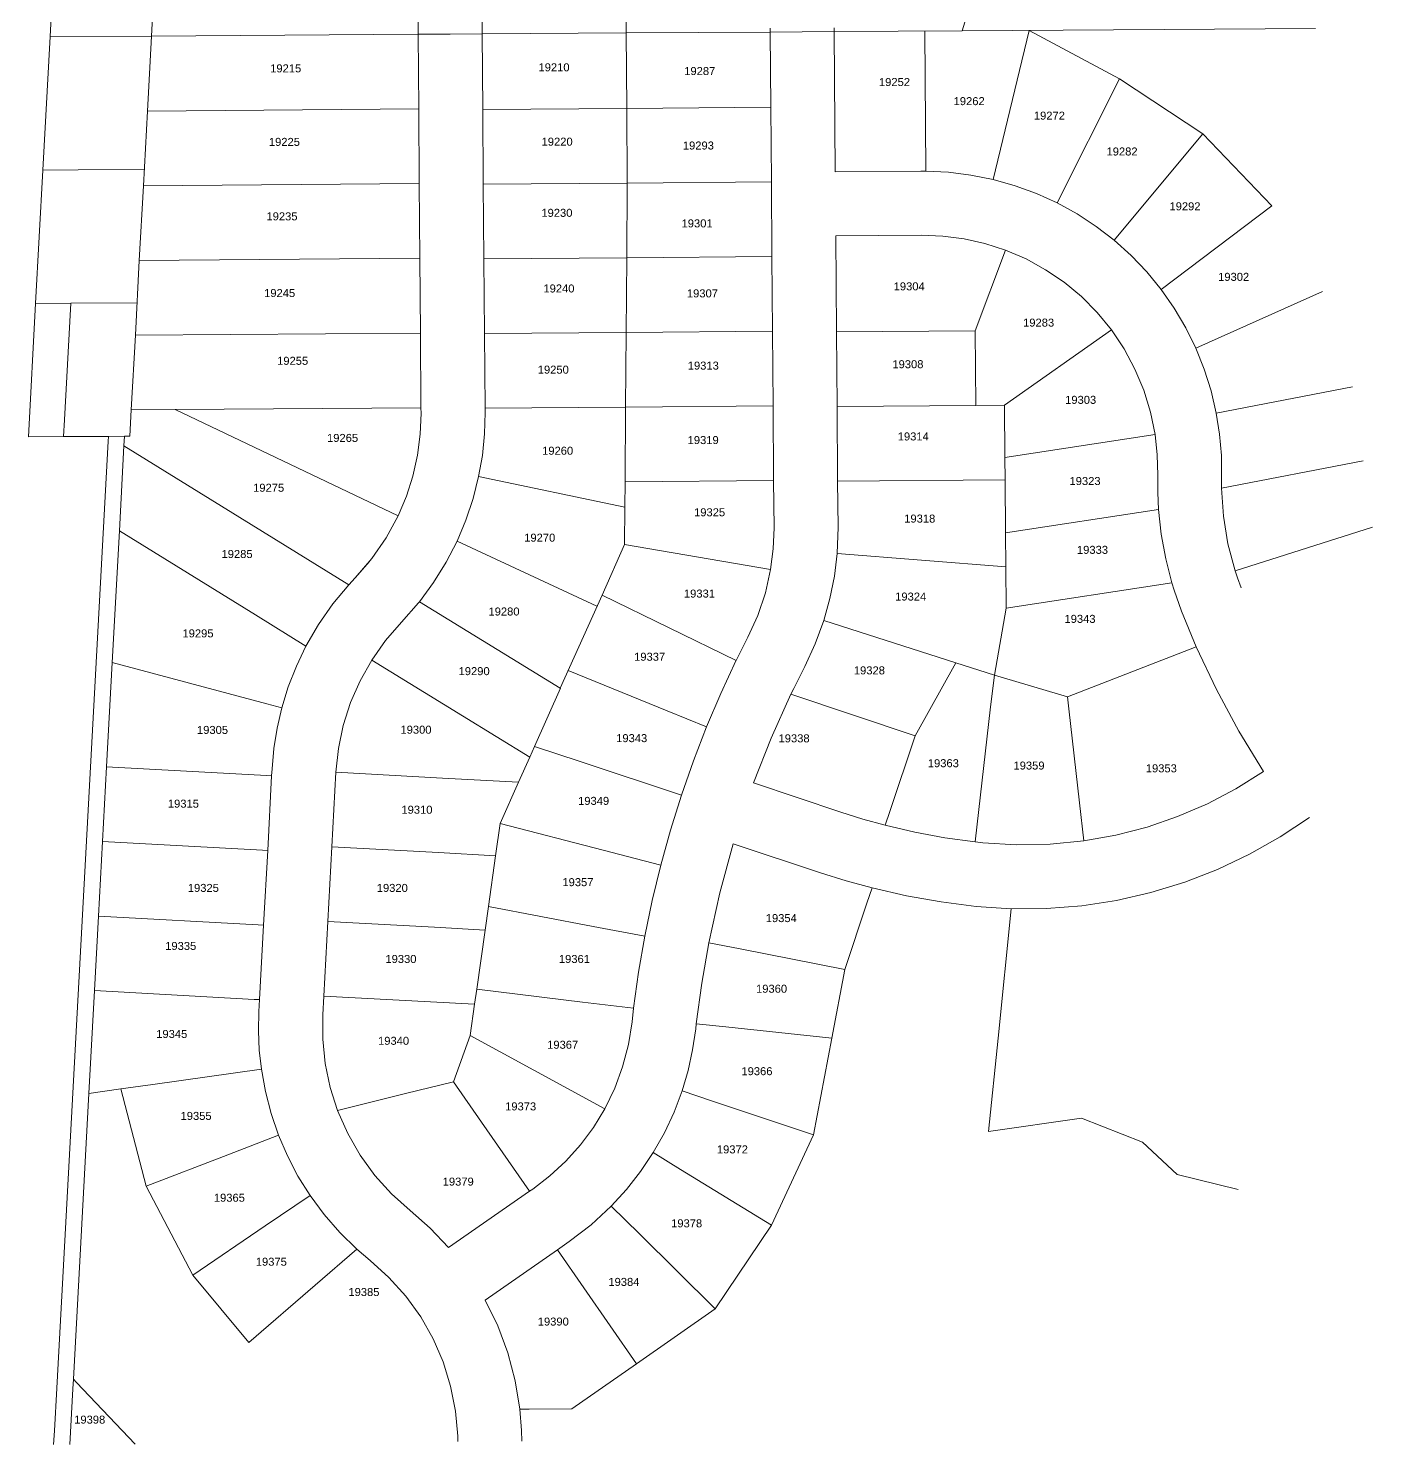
# Model space of a CAD drawing. Header units: feet. Extents: x 865220 to 2821149, y -2240498 to 944432.
# Drawn here: x 2819153 to 2820413, y 936609 to 937937 of the extents above; entities that cross this region are included whole.
import ezdxf
from ezdxf.enums import TextEntityAlignment as Align

# ---------------------------------------------------------------- set-up
doc = ezdxf.new("R2010")
doc.units = ezdxf.units.FT
doc.header["$LTSCALE"] = 0.015
doc.header["$MEASUREMENT"] = 0
doc.layers.add('Dakota County Addresses', color=7, linetype='Continuous')
doc.layers.add('Dakota County Parcels', color=7, linetype='Continuous')
doc.styles.add('Dimensions 100', font='arial.ttf')

# ---------------------------------------------------------------- blocks, each defined once
blk = doc.blocks.new('ACMAP_ANN_TEMPLATE_Dakota County Addresses')
at = {"layer": 'Dakota County Addresses', "style": 'Dimensions 100'}
blk.add_attdef('DakotaCountyAddress', text='', height=50, dxfattribs=at).set_placement((0, 0), align=Align.CENTER)

msp = doc.modelspace()

# ---------------------------------------------------------------- linework, layer by layer
at = {"layer": 'Dakota County Parcels', "lineweight": 5}
for p, q in [((2819173.5, 937929.3), (2819192.5, 938278.9)), ((2819713.5, 937932.8), (2819713.7, 938012.7)), ((2819268.7, 937929.9), (2819272.5, 937999.9)), ((2820045, 937989.7), (2820028.5, 937934.8)), ((2819518.5, 937931.5), (2819518.2, 937967.3)), ((2819578.5, 937931.9), (2819578.2, 937967.8)), ((2819908.5, 937934), (2819908.4, 937937.7)), ((2819166.7, 937804.2), (2819173.5, 937929.3)), ((2819268.7, 937929.9), (2819173.5, 937929.3)), ((2819264.8, 937859.5), (2819268.7, 937929.9)), ((2819268.7, 937929.9), (2819518.5, 937931.5)), ((2819548.5, 937931.7), (2819518.5, 937931.5)), ((2819518.5, 937931.5), (2819519.1, 937861.5)), ((2819578.5, 937931.9), (2819548.5, 937931.7)), ((2819713.5, 937932.8), (2819578.5, 937931.9)), ((2819578.5, 937931.9), (2819579.1, 937861)), ((2819848.5, 937933.6), (2819713.5, 937932.8)), ((2819714, 937862), (2819713.5, 937932.8)), ((2819848.5, 937933.6), (2819848.4, 937937.2)), ((2819878.5, 937933.8), (2819848.5, 937933.6)), ((2819848.5, 937933.6), (2819849, 937863.1)), ((2819908.5, 937934), (2819878.5, 937933.8)), ((2820028.5, 937934.8), (2819908.5, 937934)), ((2819908.5, 937934), (2819909.5, 937802.6)), ((2819993.5, 937934.6), (2819994.5, 937803.2)), ((2820359.7, 937936.9), (2820028.5, 937934.8)), ((2820091.3, 937935.2), (2820057.5, 937795.4)), ((2820175.8, 937889.6), (2820091.3, 937935.2)), ((2820175.8, 937889.6), (2820117.4, 937773.4)), ((2820254, 937838.3), (2820175.8, 937889.6)), ((2819261, 937789.5), (2819264.8, 937859.5)), ((2819264.8, 937859.5), (2819519.1, 937861.5)), ((2819519.1, 937861.5), (2819519.6, 937791.5)), ((2819579.1, 937861), (2819714, 937862)), ((2819579.1, 937861), (2819579.6, 937791)), ((2819714, 937862), (2819849, 937863.1)), ((2819714.6, 937792), (2819714, 937862)), ((2819849, 937863.1), (2819849.6, 937793.1)), ((2820254, 937838.3), (2820170.8, 937738.4)), ((2820318.6, 937770.8), (2820254, 937838.3)), ((2819159.9, 937679.2), (2819166.7, 937804.2)), ((2819261, 937789.5), (2819519.6, 937791.5)), ((2819519.6, 937791.5), (2819520.2, 937721.5)), ((2819579.6, 937791), (2819714.6, 937792)), ((2819714.1, 937722), (2819714.6, 937792)), ((2819714.6, 937792), (2819849.6, 937793.1)), ((2819849.6, 937793.1), (2819850.1, 937723.1)), ((2819909.5, 937802.6), (2819989.6, 937803.2)), ((2819994.5, 937803.2), (2819989.6, 937803.2)), ((2819257.2, 937719.5), (2819261, 937789.5)), ((2819579.6, 937791), (2819580.1, 937721)), ((2820318.6, 937770.8), (2820214.9, 937692.3)), ((2819910, 937742.6), (2819990, 937743.2)), ((2819910, 937742.6), (2819910.7, 937652.6)), ((2820040.6, 937653.6), (2820069, 937729.2)), ((2819253.5, 937649.5), (2819257.2, 937719.5)), ((2819257.2, 937719.5), (2819520.2, 937721.5)), ((2819520.2, 937721.5), (2819520.7, 937651.5)), ((2819580.1, 937721), (2819714.1, 937722)), ((2819580.1, 937721), (2819580.7, 937651)), ((2819713.5, 937652), (2819714.1, 937722)), ((2819714.1, 937722), (2819850.1, 937723.1)), ((2819850.1, 937723.1), (2819850.7, 937653.1)), ((2820366.1, 937690.3), (2820247.4, 937637.3)), ((2819153.2, 937554.2), (2819159.9, 937679.2)), ((2819193, 937679.4), (2819159.9, 937679.2)), ((2819255.1, 937679.8), (2819193, 937679.4)), ((2819249.7, 937579.4), (2819253.5, 937649.5)), ((2819253.5, 937649.5), (2819520.7, 937651.5)), ((2819520.7, 937651.5), (2819521.2, 937581.5)), ((2819580.7, 937651), (2819713.5, 937652)), ((2819580.7, 937651), (2819581.2, 937581)), ((2819713, 937582), (2819713.5, 937652)), ((2819713.5, 937652), (2819850.7, 937653.1)), ((2819850.7, 937653.1), (2819851.2, 937583.1)), ((2820040.6, 937653.6), (2819910.7, 937652.6)), ((2819910.7, 937652.6), (2819911.2, 937582.6)), ((2820041.2, 937583.6), (2820040.6, 937653.6)), ((2820068, 937583.8), (2820168.3, 937654.4)), ((2820394.2, 937601.2), (2820266.6, 937576.4)), ((2819248.3, 937554.8), (2819249.7, 937579.4)), ((2819249.7, 937579.4), (2819290.9, 937579.8)), ((2819290.9, 937579.8), (2819521.2, 937581.5)), ((2819290.9, 937579.8), (2819499.9, 937480.1)), ((2819521.2, 937581.5), (2819521.3, 937576.5)), ((2819581.2, 937581), (2819713, 937582)), ((2819581.2, 937581), (2819581.3, 937577)), ((2819712.5, 937512), (2819713, 937582)), ((2819713, 937582), (2819851.2, 937583.1)), ((2819851.2, 937583.1), (2819851.7, 937513.1)), ((2820041.2, 937583.6), (2819911.2, 937582.6)), ((2819911.2, 937582.6), (2819911.7, 937512.6)), ((2820068, 937583.8), (2820041.2, 937583.6)), ((2820068.4, 937534.9), (2820068, 937583.8)), ((2819153.2, 937554.2), (2819186.2, 937554.4)), ((2819186.2, 937554.4), (2819228.3, 937554.6)), ((2819243.3, 937554.7), (2819228.3, 937554.6)), ((2819242.8, 937545.7), (2819243.3, 937554.7)), ((2819248.3, 937554.8), (2819243.3, 937554.7)), ((2820068.4, 937534.9), (2820209.2, 937556.4)), ((2819242.8, 937545.7), (2819238.5, 937466.1)), ((2819453.6, 937415.6), (2819242.8, 937545.7)), ((2820068.6, 937513.8), (2820068.4, 937534.9)), ((2820404.2, 937531.8), (2820271.6, 937506.1)), ((2819712.3, 937488.1), (2819575.2, 937517)), ((2819712.5, 937512), (2819851.7, 937513.1)), ((2819851.7, 937513.1), (2819852.1, 937468.9)), ((2820068.6, 937513.8), (2819911.7, 937512.6)), ((2820069, 937464.2), (2820068.6, 937513.8)), ((2820271.6, 937516.6), (2820271.6, 937506.1)), ((2819712.3, 937488.1), (2819712.5, 937512)), ((2819911.7, 937512.6), (2819912.1, 937469.4)), ((2819712.1, 937453.4), (2819712.3, 937488.1)), ((2820069, 937464.2), (2820212.5, 937486.1)), ((2819238.5, 937466.1), (2819231.8, 937342.5)), ((2819911.2, 937444.9), (2819912.1, 937469.4)), ((2820069.3, 937432.3), (2820069, 937464.2)), ((2820284.2, 937428.6), (2820413.2, 937469.5)), ((2819686.1, 937395.3), (2819555, 937456.4)), ((2819690.9, 937405.9), (2819712.1, 937453.4)), ((2819712.1, 937453.4), (2819848.9, 937429.8)), ((2819459.6, 937422.1), (2819472.9, 937437.2)), ((2820069.3, 937432.3), (2819911.2, 937444.9)), ((2819459.6, 937422.1), (2819453.6, 937415.6)), ((2819459.6, 937422.1), (2819453.6, 937415.6)), ((2820069.6, 937393.5), (2820069.3, 937432.3)), ((2820069.6, 937393.5), (2820225, 937417.2)), ((2820225, 937417.2), (2820227, 937410.4)), ((2820227, 937410.4), (2820233.9, 937390.9)), ((2819651.8, 937318.5), (2819519.7, 937399.6)), ((2819651.8, 937318.5), (2819690.9, 937405.9)), ((2819690.9, 937405.9), (2819816.7, 937344.6)), ((2820058.6, 937330.9), (2820069.6, 937393.5)), ((2820022.6, 937342.4), (2819898.8, 937382)), ((2820233.9, 937390.9), (2820247.8, 937357.2)), ((2819827.6, 937366.3), (2819816.7, 937344.6)), ((2820247.8, 937357.2), (2820127.2, 937310.4)), ((2819231.8, 937342.5), (2819226.5, 937244.7)), ((2819984.4, 937274), (2820022.6, 937342.4)), ((2820058.6, 937330.9), (2820022.6, 937342.4)), ((2819880.9, 937338.8), (2819870.7, 937318.4)), ((2820127.2, 937310.4), (2820058.6, 937330.9)), ((2819651.9, 937318.5), (2819627.5, 937263.9)), ((2819870.7, 937318.4), (2819868, 937312.9)), ((2819868, 937312.9), (2819984.4, 937274)), ((2819627.5, 937263.9), (2819623.1, 937254)), ((2819623.1, 937254), (2819612.6, 937230.4)), ((2819226.5, 937244.7), (2819222.7, 937174.8)), ((2819377.5, 937166.4), (2819381.2, 937236.3)), ((2819381.2, 937236.3), (2819381.6, 937242.9)), ((2819437.7, 937169.8), (2819441.5, 937239.7)), ((2819612.6, 937230.4), (2819595.3, 937191.8)), ((2819914.6, 937202.4), (2819832.9, 937229.7)), ((2819595.3, 937191.8), (2819591.1, 937161.4)), ((2819222.7, 937174.8), (2819218.9, 937104.9)), ((2819433.9, 937099.9), (2819437.7, 937169.8)), ((2819895.6, 937145.5), (2819813.9, 937172.8)), ((2820047.7, 937173.7), (2820040.7, 937174.5)), ((2819373.7, 937096.5), (2819377.5, 937166.4)), ((2819591.1, 937161.4), (2819584.4, 937113.9)), ((2819218.9, 937104.9), (2819215.1, 937035.1)), ((2819584.4, 937113.9), (2819581.3, 937091.9)), ((2820074.5, 937111.9), (2820041.6, 937114)), ((2819369.9, 937026.7), (2819373.7, 937096.5)), ((2819430.1, 937030), (2819433.9, 937099.9)), ((2819581.3, 937091.9), (2819573.5, 937036.5)), ((2819906.3, 936990.6), (2819918.5, 937055)), ((2819215.1, 937035.1), (2819209.9, 936938.7)), ((2819573.5, 937036.5), (2819571.5, 937022.3)), ((2819429.2, 937012.3), (2819430.1, 937030)), ((2819571.5, 937022.3), (2819567.4, 936993.1)), ((2819719, 937005.8), (2819720.5, 937018.6)), ((2819778.7, 936999.3), (2819779.2, 937004)), ((2819567.4, 936993.1), (2819551.7, 936949.6)), ((2819889.2, 936899.9), (2819906.3, 936990.6)), ((2819209.9, 936938.7), (2819239.9, 936942.9)), ((2819239.9, 936942.9), (2819263.6, 936851.8)), ((2819209.9, 936938.7), (2819195.4, 936670.9)), ((2820140.3, 936915.6), (2820053.2, 936903)), ((2820197.6, 936893), (2820140.3, 936915.6)), ((2819849.7, 936815.2), (2819889.2, 936899.9)), ((2820230, 936862.8), (2820197.6, 936893)), ((2820287, 936848.7), (2820230, 936862.8)), ((2819263.6, 936851.8), (2819307.3, 936768.4)), ((2819623, 936847.1), (2819626, 936849.1)), ((2819547.1, 936794.3), (2819623, 936847.1)), ((2819797, 936736.7), (2819849.7, 936815.2)), ((2819649, 936792), (2819660.2, 936799.9)), ((2819473.5, 936782.2), (2819461.2, 936792.6)), ((2819581.3, 936745), (2819649, 936792)), ((2819649, 936792), (2819723.2, 936685.3)), ((2819307.3, 936768.4), (2819359.9, 936705.4)), ((2819723.2, 936685.3), (2819797, 936736.7)), ((2819723.2, 936685.3), (2819662.6, 936643.2)), ((2819195.4, 936670.9), (2819194.9, 936661.7)), ((2819194.9, 936661.7), (2819192, 936609.6))]:
    msp.add_line(p, q, dxfattribs=at)
for points in [[(2819261.9, 937804.8), (2819199.8, 937804.4), (2819166.7, 937804.2), (2819166.7, 937804.2)], [(2820057.5, 937795.4), (2820036.7, 937799.6), (2820015.7, 937802.2), (2819994.5, 937803.2)], [(2820117.4, 937773.4), (2820098, 937782.3), (2820078, 937789.6), (2820057.5, 937795.4)], [(2820170.8, 937738.4), (2820154, 937751.4), (2820136.1, 937763.1), (2820117.4, 937773.4)], [(2820069, 937729.2), (2820049.8, 937735.4), (2820030.2, 937739.8), (2820010.2, 937742.4), (2819990, 937743.2)], [(2820214.9, 937692.3), (2820201.4, 937708.8), (2820186.7, 937724.2), (2820170.8, 937738.4)], [(2820168.3, 937654.4), (2820155, 937670.7), (2820140.2, 937685.6), (2820124.1, 937699), (2820106.7, 937710.8), (2820088.3, 937720.9), (2820069, 937729.2)], [(2820247.4, 937637.3), (2820238, 937656.5), (2820227.1, 937674.8), (2820214.9, 937692.3)], [(2819186.2, 937554.4), (2819187.1, 937570), (2819192.1, 937662.2), (2819193, 937679.4)], [(2820209.2, 937556.4), (2820205, 937577.4), (2820198.7, 937597.9), (2820190.4, 937617.7), (2820180.3, 937636.6), (2820168.3, 937654.4)], [(2820266.6, 937576.4), (2820261.8, 937597.2), (2820255.4, 937617.5), (2820247.4, 937637.3)], [(2819499.9, 937480.1), (2819507.6, 937498.5), (2819513.7, 937517.4), (2819518, 937536.9), (2819520.5, 937556.6), (2819521.3, 937576.5)], [(2819575.2, 937517), (2819578.7, 937536.8), (2819580.7, 937556.9), (2819581.3, 937577)], [(2820271.6, 937516.6), (2820271.4, 937536.7), (2820269.7, 937556.6), (2820266.6, 937576.4)], [(2819228.3, 937554.6), (2819228, 937550.1), (2819179.9, 936662.5)], [(2820211.7, 937518.1), (2820211.3, 937537.3), (2820209.2, 937556.4)], [(2819555, 937456.4), (2819563.3, 937476.1), (2819570, 937496.3), (2819575.2, 937517)], [(2820211.7, 937518.1), (2820211.7, 937502.1), (2820212.5, 937486.1)], [(2820271.6, 937506.1), (2820273.3, 937479.9), (2820277.5, 937454), (2820284.2, 937428.6)], [(2819459.6, 937422.1), (2819475.1, 937440), (2819488.6, 937459.4), (2819499.9, 937480.1)], [(2820212.5, 937486.1), (2820215, 937462.9), (2820219.2, 937439.9), (2820225, 937417.2)], [(2819238.5, 937466.1), (2819366.1, 937387.3), (2819413.4, 937358.1)], [(2819848.9, 937429.8), (2819851.4, 937449.3), (2819852.1, 937468.9)], [(2819519.7, 937399.6), (2819533, 937417.6), (2819544.8, 937436.6), (2819555, 937456.4)], [(2819898.8, 937382), (2819904.5, 937402.6), (2819908.7, 937423.6), (2819911.2, 937444.9)], [(2819827.6, 937366.3), (2819836.8, 937386.7), (2819844, 937408), (2819848.9, 937429.8)], [(2820289.8, 937412.6), (2820286.4, 937422), (2820284.2, 937428.6)], [(2819413.4, 937358.1), (2819425.2, 937378.4), (2819438.6, 937397.6), (2819453.6, 937415.6)], [(2819502.8, 937380.4), (2819519, 937398.7), (2819519.7, 937399.6)], [(2819475, 937344.9), (2819488, 937363.4), (2819502.8, 937380.4)], [(2819880.9, 937338.8), (2819890.8, 937360), (2819898.8, 937382)], [(2819390.7, 937300), (2819396.8, 937319.9), (2819404.4, 937339.3), (2819413.4, 937358.1)], [(2820310.8, 937240.4), (2820287.7, 937278.2), (2820266.7, 937317.2), (2820247.8, 937357.2)], [(2819231.8, 937342.5), (2819376.7, 937303.8), (2819390.7, 937300)], [(2819441.5, 937239.7), (2819443.8, 937261.9), (2819448.4, 937283.7), (2819455.2, 937305), (2819464.1, 937325.5), (2819475, 937344.9)], [(2819475, 937344.9), (2819560.2, 937292.6), (2819623.1, 937254)], [(2819788.9, 937282.3), (2819802.3, 937313.7), (2819816.7, 937344.7)], [(2819659.3, 937335), (2819751.9, 937297.4), (2819788.9, 937282.3)], [(2820058.6, 937330.9), (2820055.1, 937301), (2820040.7, 937174.5)], [(2819832.9, 937229.7), (2819849.5, 937271.7), (2819868, 937312.9)], [(2820127.2, 937310.5), (2820128.5, 937299.2), (2820138.5, 937211.1), (2820142.6, 937175.4)], [(2819381.6, 937242.9), (2819383.3, 937262.1), (2819386.3, 937281.2), (2819390.7, 937300)], [(2819765.3, 937218.2), (2819776.6, 937250.4), (2819788.9, 937282.3)], [(2819984.4, 937274), (2819960.6, 937202.9), (2819956.4, 937190.1)], [(2819765.3, 937218.2), (2819670.4, 937249.7), (2819627.5, 937263.9)], [(2819226.5, 937244.7), (2819376.3, 937236.6), (2819381.2, 937236.3)], [(2819441.5, 937239.7), (2819541.4, 937234.2), (2819612.6, 937230.4)], [(2820310.8, 937240.4), (2820285.1, 937224.3), (2820258.3, 937210.2), (2820230.4, 937198.2), (2820201.7, 937188.4), (2820172.4, 937180.8), (2820142.6, 937175.4)], [(2819746, 937152.7), (2819755.1, 937185.6), (2819765.3, 937218.2)], [(2819956.4, 937190.1), (2819935.4, 937195.9), (2819914.6, 937202.4)], [(2820354.1, 937197.5), (2820326.5, 937179.2), (2820297.8, 937162.9), (2820267.9, 937148.7), (2820237.1, 937136.7), (2820205.4, 937127.1), (2820173.2, 937119.7), (2820140.5, 937114.7), (2820107.6, 937112.1), (2820074.5, 937111.9)], [(2819595.3, 937191.8), (2819692.1, 937166.7), (2819746, 937152.7)], [(2820040.7, 937174.5), (2820012.3, 937178.4), (2819984.2, 937183.6), (2819956.4, 937190.1)], [(2819222.7, 937174.8), (2819372.5, 937166.7), (2819377.5, 937166.4)], [(2819437.7, 937169.8), (2819537.6, 937164.4), (2819591.1, 937161.4)], [(2819790.9, 937079.9), (2819801.2, 937126.6), (2819813.9, 937172.8)], [(2820142.6, 937175.4), (2820111, 937172.3), (2820079.4, 937171.8), (2820047.7, 937173.7)], [(2819731, 937086.1), (2819737.9, 937119.5), (2819746, 937152.7)], [(2819944, 937131.3), (2819919.7, 937138), (2819895.6, 937145.5)], [(2819918.5, 937055), (2819939.2, 937117.1), (2819944, 937131.3)], [(2820041.6, 937114), (2820008.8, 937118.2), (2819976.2, 937124), (2819944, 937131.3)], [(2819218.9, 937104.9), (2819368.7, 937096.8), (2819373.7, 937096.5)], [(2819584.4, 937113.9), (2819682.6, 937095.2), (2819731, 937086.1)], [(2820053.2, 936903), (2820062.1, 936990.6), (2820074.5, 937111.9)], [(2819433.9, 937099.9), (2819533.8, 937094.5), (2819581.3, 937091.9)], [(2819720.5, 937018.6), (2819725.2, 937052.4), (2819731, 937086.1)], [(2819779.2, 937004), (2819784.3, 937042.1), (2819790.9, 937079.9)], [(2819918.5, 937055), (2819820.3, 937074.1), (2819790.9, 937079.9)], [(2819215.1, 937035.1), (2819364.9, 937026.9), (2819369.9, 937026.7)], [(2819573.5, 937036.5), (2819672.7, 937024.4), (2819720.5, 937018.6)], [(2819369.3, 937015.6), (2819369.3, 937015.6), (2819369.9, 937026.7)], [(2819430.1, 937030), (2819530, 937024.6), (2819571.5, 937022.3)], [(2819371.6, 936961.4), (2819369.6, 936979.4), (2819368.9, 936997.5), (2819369.3, 937015.6)], [(2819443.1, 936922.6), (2819436.1, 936944.4), (2819431.4, 936966.7), (2819429.1, 936989.5), (2819429.2, 937012.3)], [(2819693.4, 936924.2), (2819702.8, 936943.5), (2819710.2, 936963.7), (2819715.7, 936984.6), (2819719, 937005.8)], [(2819765.9, 936941.1), (2819771.6, 936960.2), (2819775.8, 936979.6), (2819778.7, 936999.3)], [(2819906.3, 936990.6), (2819806.9, 937001.1), (2819779.2, 937004)], [(2819567.4, 936993.1), (2819655.1, 936945.1), (2819693.4, 936924.2)], [(2819239.9, 936942.9), (2819269.9, 936947.1), (2819371.6, 936961.4)], [(2819387.6, 936899.6), (2819380.7, 936919.8), (2819375.4, 936940.5), (2819371.6, 936961.4)], [(2819551.7, 936949.6), (2819506.8, 936938.5), (2819443.1, 936922.6)], [(2819551.7, 936949.6), (2819578, 936911.7), (2819623, 936847.1)], [(2819738.9, 936883.2), (2819749.4, 936901.8), (2819758.4, 936921.1), (2819765.9, 936941.1)], [(2819889.2, 936899.9), (2819794.4, 936931.6), (2819765.9, 936941.1)], [(2819511.1, 936828.9), (2819493.6, 936844.6), (2819477.9, 936861.9), (2819464.2, 936880.9), (2819452.5, 936901.2), (2819443.1, 936922.6)], [(2819626, 936849.1), (2819642.1, 936861.5), (2819657, 936875.3), (2819670.6, 936890.4), (2819682.8, 936906.8), (2819693.4, 936924.2)], [(2819263.6, 936851.8), (2819340.1, 936881.3), (2819387.6, 936899.6)], [(2819417.2, 936843.1), (2819405.9, 936861.2), (2819396.1, 936880.1), (2819387.6, 936899.6)], [(2819699.6, 936833), (2819713.9, 936848.7), (2819727.1, 936865.5), (2819738.9, 936883.2)], [(2819849.7, 936815.2), (2819764.5, 936867.5), (2819738.9, 936883.2)], [(2819307.3, 936768.4), (2819375.1, 936814.5), (2819417.2, 936843.1)], [(2819461.2, 936792.6), (2819445.2, 936808.3), (2819430.5, 936825.1), (2819417.2, 936843.1)], [(2819547.1, 936794.3), (2819529.8, 936812.4), (2819511.1, 936828.9)], [(2819660.2, 936799.9), (2819680.7, 936815.5), (2819699.6, 936833)], [(2819797, 936736.7), (2819725.9, 936807), (2819699.6, 936833)], [(2819359.9, 936705.4), (2819422.1, 936759), (2819461.2, 936792.6)], [(2819555.7, 936612.4), (2819555.6, 936617.4), (2819553.6, 936641), (2819549, 936664.3), (2819542, 936687), (2819532.6, 936708.8), (2819520.9, 936729.4), (2819507, 936748.7), (2819491.2, 936766.3), (2819473.5, 936782.2)], [(2819613.8, 936642.8), (2819609.4, 936669.4), (2819602.5, 936695.5), (2819593.1, 936720.8), (2819581.3, 936745)], [(2819253.4, 936610.1), (2819198.2, 936667.9), (2819195.4, 936670.9)], [(2819179.9, 936662.5), (2819177.7, 936622.4), (2819176.9, 936609.5)], [(2819662.6, 936643.2), (2819622.6, 936642.9), (2819613.8, 936642.8)], [(2819615.7, 936612.8), (2819615.4, 936622.8), (2819613.8, 936642.8)]]:
    msp.add_lwpolyline(points, dxfattribs=at)

# ---------------------------------------------------------------- block references
at = {"layer": 'Dakota County Addresses', "lineweight": 5, "xscale": 0.15, "yscale": 0.15, "zscale": 0.15}
for p, values in [((2819394.4, 937895.8), {'DakotaCountyAddress': '19215'}), ((2819645.9, 937896.8), {'DakotaCountyAddress': '19210'}), ((2819782.5, 937893.3), {'DakotaCountyAddress': '19287'}), ((2819965, 937883), {'DakotaCountyAddress': '19252'}), ((2820035, 937865.1), {'DakotaCountyAddress': '19262'}), ((2820110.2, 937851.5), {'DakotaCountyAddress': '19272'}), ((2819393.2, 937826.9), {'DakotaCountyAddress': '19225'}), ((2819648.8, 937827.1), {'DakotaCountyAddress': '19220'}), ((2819781.2, 937823.5), {'DakotaCountyAddress': '19293'}), ((2820178.3, 937817.9), {'DakotaCountyAddress': '19282'}), ((2819648.6, 937760.4), {'DakotaCountyAddress': '19230'}), ((2820237.3, 937766.5), {'DakotaCountyAddress': '19292'}), ((2819390.9, 937757.1), {'DakotaCountyAddress': '19235'}), ((2819780, 937750.5), {'DakotaCountyAddress': '19301'}), ((2819978.8, 937691.5), {'DakotaCountyAddress': '19304'}), ((2820282.9, 937700.4), {'DakotaCountyAddress': '19302'}), ((2819388.7, 937685.2), {'DakotaCountyAddress': '19245'}), ((2819650.5, 937689.5), {'DakotaCountyAddress': '19240'}), ((2819785, 937684.9), {'DakotaCountyAddress': '19307'}), ((2820100.1, 937657.5), {'DakotaCountyAddress': '19283'}), ((2819400.9, 937621.7), {'DakotaCountyAddress': '19255'}), ((2819645.2, 937613.4), {'DakotaCountyAddress': '19250'}), ((2819785.8, 937617.2), {'DakotaCountyAddress': '19313'}), ((2819977.6, 937618.5), {'DakotaCountyAddress': '19308'}), ((2820139.5, 937585.1), {'DakotaCountyAddress': '19303'}), ((2819447.7, 937549.4), {'DakotaCountyAddress': '19265'}), ((2819785.7, 937547.4), {'DakotaCountyAddress': '19319'}), ((2819982.6, 937550.8), {'DakotaCountyAddress': '19314'}), ((2819649.3, 937537.4), {'DakotaCountyAddress': '19260'}), ((2820143.6, 937509), {'DakotaCountyAddress': '19323'}), ((2819378.4, 937502.7), {'DakotaCountyAddress': '19275'}), ((2819791.7, 937479.7), {'DakotaCountyAddress': '19325'}), ((2819988.7, 937473.8), {'DakotaCountyAddress': '19318'}), ((2819632.5, 937455.9), {'DakotaCountyAddress': '19270'}), ((2819348.8, 937440.6), {'DakotaCountyAddress': '19285'}), ((2820150.6, 937444.5), {'DakotaCountyAddress': '19333'}), ((2819782.2, 937403.5), {'DakotaCountyAddress': '19331'}), ((2819980.2, 937400.7), {'DakotaCountyAddress': '19324'}), ((2819599, 937386.7), {'DakotaCountyAddress': '19280'}), ((2820138.9, 937379.8), {'DakotaCountyAddress': '19343'}), ((2819312.2, 937366.2), {'DakotaCountyAddress': '19295'}), ((2819735.5, 937344.3), {'DakotaCountyAddress': '19337'}), ((2819571, 937330.8), {'DakotaCountyAddress': '19290'}), ((2819941.5, 937331.5), {'DakotaCountyAddress': '19328'}), ((2819325.8, 937275.7), {'DakotaCountyAddress': '19305'}), ((2819516.5, 937275.9), {'DakotaCountyAddress': '19300'}), ((2819718.7, 937268), {'DakotaCountyAddress': '19343'}), ((2819870.9, 937267.8), {'DakotaCountyAddress': '19338'}), ((2820010.8, 937244.5), {'DakotaCountyAddress': '19363'}), ((2820091.1, 937242.3), {'DakotaCountyAddress': '19359'}), ((2820215.1, 937239.7), {'DakotaCountyAddress': '19353'}), ((2819298.5, 937206.6), {'DakotaCountyAddress': '19315'}), ((2819517.4, 937200.9), {'DakotaCountyAddress': '19310'}), ((2819683, 937209.2), {'DakotaCountyAddress': '19349'}), ((2819317.2, 937127.6), {'DakotaCountyAddress': '19325'}), ((2819494.3, 937127.6), {'DakotaCountyAddress': '19320'}), ((2819668.3, 937133), {'DakotaCountyAddress': '19357'}), ((2819858.9, 937099.3), {'DakotaCountyAddress': '19354'}), ((2819296, 937073.2), {'DakotaCountyAddress': '19335'}), ((2819502.4, 937061), {'DakotaCountyAddress': '19330'}), ((2819665, 937061), {'DakotaCountyAddress': '19361'}), ((2819849.8, 937033.1), {'DakotaCountyAddress': '19360'}), ((2819287.6, 936990.7), {'DakotaCountyAddress': '19345'}), ((2819495.5, 936984.3), {'DakotaCountyAddress': '19340'}), ((2819654, 936980.6), {'DakotaCountyAddress': '19367'}), ((2819836.1, 936955.8), {'DakotaCountyAddress': '19366'}), ((2819614.6, 936922.8), {'DakotaCountyAddress': '19373'}), ((2819310.4, 936913.9), {'DakotaCountyAddress': '19355'}), ((2819813.1, 936882.5), {'DakotaCountyAddress': '19372'}), ((2819556.1, 936852.3), {'DakotaCountyAddress': '19379'}), ((2819341.6, 936837.2), {'DakotaCountyAddress': '19365'}), ((2819770.2, 936813.2), {'DakotaCountyAddress': '19378'}), ((2819380.9, 936777.2), {'DakotaCountyAddress': '19375'}), ((2819467.7, 936748.8), {'DakotaCountyAddress': '19385'}), ((2819711.4, 936758.3), {'DakotaCountyAddress': '19384'}), ((2819645.2, 936721.1), {'DakotaCountyAddress': '19390'}), ((2819210.7, 936629.2), {'DakotaCountyAddress': '19398'})]:
    msp.add_blockref('ACMAP_ANN_TEMPLATE_Dakota County Addresses', p, dxfattribs=at).add_auto_attribs(values)

doc.saveas('drawing.dxf')
